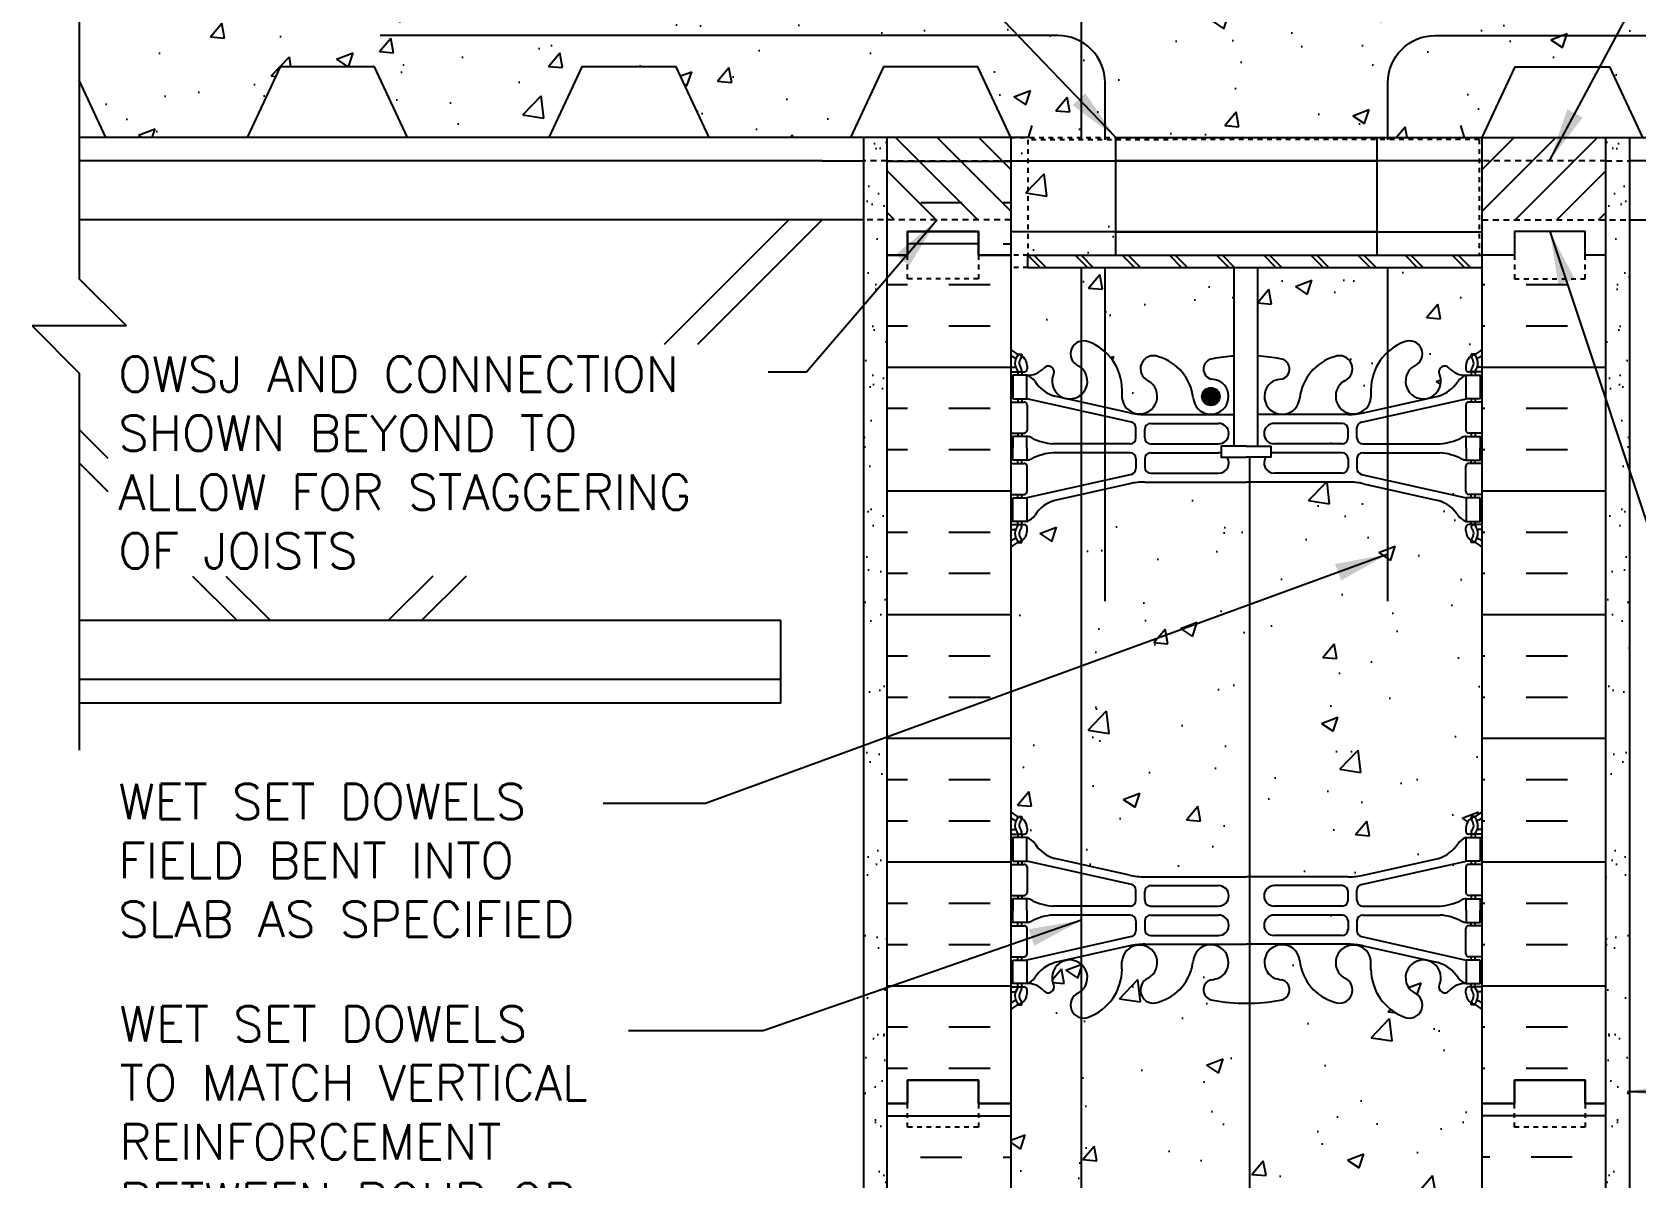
# Model space of a CAD drawing. Header units: inches. Extents: x 323.3 to 374.8, y 143.1 to 211.5.
# Drawn here: x 323.29 to 357.31, y 172.89 to 197.2 of the extents above; entities that cross this region are included whole.
import ezdxf

# ---------------------------------------------------------------- set-up
doc = ezdxf.new("R2010")
doc.units = ezdxf.units.IN
doc.header["$LTSCALE"] = 0.5
doc.header["$MEASUREMENT"] = 0
doc.linetypes.add('DASHED2', pattern=[0.375, 0.25, -0.125])
doc.linetypes.add('HIDDEN2', pattern=[0.1875, 0.125, -0.0625])
for name, color, linetype in [('HATCH', 12, 'Continuous'), ('Hidden2', 12, 'HIDDEN2'), ('line25', 2, 'Continuous'), ('LINE3', 3, 'Continuous'), ('LINE50', 5, 'Continuous'), ('LINE9', 9, 'Continuous'), ('TEXT', 4, 'Continuous'), ('Web_Edge', 9, 'Continuous')]:
    doc.layers.add(name, color=color, linetype=linetype)
doc.styles.add('DIM', font='romans.shx', dxfattribs={"width": 0.7})
doc.styles.add('ROMANS', font='romans.shx', dxfattribs={"height": 0.75})
doc.dimstyles.new('ext_12', dxfattribs={"dimscale": 12, "dimtxt": 0.09375, "dimasz": 0.09375, "dimexe": 0.09375, "dimexo": 0.0625, "dimgap": 0.0625, "dimtad": 1, "dimdec": 1, "dimzin": 3, "dimdsep": 46, "dimlunit": 4, "dimtxsty": 'DIM', "dimcen": 0.09, "dimdle": 0.09375, "dimclrt": 4, "dimadec": 0, "dimazin": 0, "dimtfac": 1, "dimtdec": 1, "dimtmove": 2, "dimatfit": 3, "dimfxl": 1, "dimfrac": 2, "dimtolj": 1, "dimtzin": 0, "dimarcsym": 0})
pattern_1 = [(310, (64.8806, 354.6207), (3.5863, 0.31376), [0.375, -4.125]), (5, (64.8806, 354.6207), (-0.693757, -3.76096), [0.3, -3.3]), (259.5486, (65.1794, 354.647), (2.892547, -3.447198), [0.3187, -3.50571]), (313.8158, (64.8806, 353.6207), (5.336205, 0.827595), [0.5625, -6.1875]), (263.3644, (65.325, 353.6897), (4.67331, -4.87059), [0.47805, -5.258565]), (8.8158, (64.8806, 353.6207), (4.67331, -4.87059), [0.45, -4.95]), (339, (65.3806, 353.8707), (2.984535, 2.013094), [0.375, -4.125]), (34, (65.3806, 353.8707), (1.216577, -3.62575), [0.3, -3.3]), (288.5486, (65.6293, 354.0384), (4.201113, -1.612652), [0.3187, -3.50571]), (322.5, (64.8806, 354.6207), (0.0607993, -1.6644693), [0, -3.26, 0, -3.35, 0, -3.3125]), (352.5, (64.8806, 354.6207), (1.315348, -1.972059), [0, -1.91, 0, -3.185, 0, -1.2625]), (32.5, (63.7656, 354.6207), (2.669112, 0.1127744), [0, -1.25, 0, -3.9, 0, -5.175]), (42.5, (63.2656, 354.6207), (2.915931, -0.500525), [0, -1.625, 0, -2.59, 0, -3.675])]
pattern_2 = [(50, (64.8806, 12.3197), (3.5863, -0.31376), [0.375, -4.125]), (355, (64.8806, 12.3197), (-0.693757, 3.76096), [0.3, -3.3]), (100.4514, (65.1794, 12.2936), (2.892547, 3.447198), [0.3187, -3.50571]), (46.1842, (64.8806, 13.3197), (5.336205, -0.827595), [0.5625, -6.1875]), (96.6356, (65.325, 13.2507), (4.67331, 4.87059), [0.47805, -5.258565]), (351.1842, (64.8806, 13.3197), (4.67331, 4.87059), [0.45, -4.95]), (21, (65.3806, 13.0697), (2.984535, -2.013094), [0.375, -4.125]), (326, (65.3806, 13.0697), (1.216577, 3.62575), [0.3, -3.3]), (71.4514, (65.6293, 12.902), (4.201113, 1.612652), [0.3187, -3.50571]), (37.5, (64.8806, 12.3197), (0.0607993, 1.6644693), [0, -3.26, 0, -3.35, 0, -3.3125]), (7.5, (64.8806, 12.3197), (1.315348, 1.972059), [0, -1.91, 0, -3.185, 0, -1.2625]), (327.5, (63.7656, 12.3197), (2.669112, -0.1127744), [0, -1.25, 0, -3.9, 0, -5.175]), (317.5, (63.2656, 12.3197), (2.915931, 0.500525), [0, -1.625, 0, -2.59, 0, -3.675])]

msp = doc.modelspace()

# ---------------------------------------------------------------- hatches: boundary and pattern name
at = {"layer": 'HATCH'}
h = msp.add_hatch(dxfattribs=at)
h.set_pattern_fill('INSUL', color=256, scale=7, style=0)
h.set_pattern_definition([(0, (-2582.111, -204.5371), (0, 2.625), []), (0, (-2582.111, -203.6621), (0, 2.625), [0.875, -0.875]), (0, (-2582.111, -202.7871), (0, 2.625), [0.875, -0.875])])
h.paths.add_polyline_path([(344.051, 194.97), (341.426, 194.97), (341.426, 192.472), (341.863, 192.472), (341.863, 192.972), (343.363, 192.972), (343.363, 192.472), (344.051, 192.472)])
h.paths.add_polyline_path([(341.426, 198.97), (344.051, 198.97), (344.051, 208.31), (343.926, 208.435), (341.426, 208.435)])
h = msp.add_hatch(dxfattribs=at)
h.set_pattern_fill('AR-CONC', color=256, scale=0.5)
h.set_pattern_definition([(50, (0, 0), (3.5863, -0.31376), [0.375, -4.125]), (355, (0, 0), (-0.693757, 3.76096), [0.3, -3.3]), (100.4514, (0.299, -0.026), (2.892544, 3.4472), [0.3187, -3.50571]), (46.1842, (0, 1), (5.336207, -0.827596), [0.5625, -6.1875]), (96.6356, (0.4447, 0.931), (4.67331, 4.87059), [0.47805, -5.25857]), (351.1842, (0, 1), (4.67331, 4.87059), [0.45, -4.95]), (21, (0.5, 0.75), (2.984535, -2.013094), [0.375, -4.125]), (326, (0.5, 0.75), (1.216577, 3.62575), [0.3, -3.3]), (71.4514, (0.7487, 0.5822), (4.201112, 1.612656), [0.3187, -3.50571]), (37.5, (0, 0), (0.0607993, 1.6644693), [0, -3.26, 0, -3.35, 0, -3.3125]), (7.5, (0, 0), (1.315348, 1.9720586), [0, -1.91, 0, -3.185, 0, -1.2625]), (327.5, (-1.115, 0), (2.669112, -0.1127744), [0, -1.25, 0, -3.9, 0, -5.175]), (317.5, (-1.615, 0), (2.915931, 0.500525), [0, -1.625, 0, -2.59, 0, -3.675])])
h.paths.add_polyline_path([(354.75, 196.47), (356.75, 196.47), (357.45, 194.97), (360.45, 194.97), (361.149, 196.47), (363.149, 196.47), (363.849, 194.97), (366.849, 194.97), (367.548, 196.47), (369.548, 196.47), (370.247, 194.97), (373.247, 194.97), (373.813, 196.183), (373.813, 198.97), (354.051, 198.97), (354.051, 198.972, 0.310845), (353.09, 198.995, 0.520567), (352.491, 198.973, 0.520567), (352.146, 198.924, 0.099891), (352.053, 198.998, 0.122301), (351.955, 198.924, 0.520567), (351.61, 198.973, 0.520567), (351.012, 198.995, 0.310845), (350.051, 198.972, 0.310845), (349.09, 198.995, 0.520567), (348.491, 198.973, 0.520567), (348.146, 198.924, 0.520567), (347.656, 198.881, 0.520567), (347.352, 199.002, 0.258655), (346.93, 199.271, 0.230831), (346.512, 199.097, 0.520567), (346.15, 198.942, 0.520567), (345.869, 198.821, 0.520567), (345.296, 198.86, 0.520567), (344.954, 198.713, 0.520567), (344.595, 198.857, 0.058158), (344.416, 198.916), (344.416, 199.265), (344.051, 199.265), (344.051, 198.97), (324.288, 198.97), (324.288, 196.183), (324.854, 194.97), (327.854, 194.97), (328.553, 196.47), (330.553, 196.47), (331.253, 194.97), (334.253, 194.97), (334.952, 196.47), (336.952, 196.47), (337.652, 194.97), (340.652, 194.97), (341.351, 196.47), (343.351, 196.47), (344.051, 194.97), (344.426, 194.97), (346.276, 194.968), (346.276, 194.97), (354.051, 194.97)])
h.paths.add_polyline_path([(346.276, 194.47), (344.416, 194.47), (344.416, 192.968), (346.276, 192.968)])
h.paths.add_polyline_path([(346.276, 194.921), (344.416, 194.921), (344.416, 194.47), (346.276, 194.47)])
h.paths.add_polyline_path([(346.276, 192.968), (344.416, 192.968), (344.416, 192.468), (346.276, 192.468)])
h.paths.add_polyline_path([(344.416, 194.921), (346.051, 194.921), (346.051, 194.968), (344.051, 194.97), (344.051, 194.47), (344.416, 194.47)])
h.paths.add_polyline_path([(344.416, 194.47), (344.051, 194.47), (344.051, 192.968), (344.416, 192.968)])
h.paths.add_polyline_path([(344.416, 192.968), (344.051, 192.968), (344.051, 192.468), (344.416, 192.468)])
h.paths.add_polyline_path([(344.416, 192.468), (344.051, 192.468), (344.051, 192.208), (344.416, 192.208)])
h.paths.add_polyline_path([(346.051, 192.208), (344.416, 192.208), (344.051, 192.208), (344.051, 190.47, 0.088416), (344.197, 190.373), (344.287, 190.373), (344.287, 190.331, -0.249069), (344.397, 190.124), (344.397, 190.057, -0.414214), (344.334, 189.994), (344.287, 189.994), (344.287, 189.924), (344.392, 189.924, 0.231736), (344.749, 190.075, -0.8344), (344.961, 189.95), (344.949, 189.928, 2.155404), (345.488, 190.123, -1), (345.701, 190.634, -0.094472), (346.051, 190.421)])
h.paths.add_polyline_path([(348.792, 192.208), (346.051, 192.208), (346.051, 190.421, -0.210561), (346.41, 189.618), (346.41, 189.453, 1.661382), (346.971, 189.805, -1), (347.185, 190.317, -0.30095), (347.921, 189.444, 1.661382), (348.482, 189.797, 0.055617), (348.303, 189.843, -0.843243), (348.337, 190.275, -0.030385), (348.792, 190.332)])
h.paths.add_polyline_path([(354.051, 192.208), (349.292, 192.208), (349.292, 190.333, -0.031541), (349.765, 190.275, -0.843243), (349.799, 189.843, 0.055617), (349.62, 189.797, 1.661382), (350.181, 189.444, -0.30095), (350.917, 190.317, -1), (351.13, 189.805, 1.661382), (351.692, 189.453), (351.691, 189.618, -0.311223), (352.4, 190.634, -1), (352.614, 190.123, 2.155404), (353.152, 189.928), (353.141, 189.95, -0.834375), (353.352, 190.075, 0.23174), (353.71, 189.924), (353.815, 189.924), (353.815, 189.994), (353.767, 189.994, -0.414214), (353.705, 190.057), (353.705, 190.124, -0.249069), (353.815, 190.331), (353.815, 190.373), (353.905, 190.373, 0.08841), (354.051, 190.47)])
h.paths.add_polyline_path([(354.051, 186.278, 0.08841), (353.905, 186.375), (353.815, 186.375), (353.815, 186.417, -0.249069), (353.705, 186.624), (353.705, 186.692, -0.414214), (353.767, 186.754), (353.815, 186.754), (353.815, 186.824), (353.71, 186.824, -0.155529), (353.534, 186.958, 0.180914), (353.116, 187.269), (351.536, 187.622, 0.054974), (351.209, 187.658), (349.051, 187.658), (346.893, 187.658, 0.054974), (346.566, 187.622), (344.985, 187.269, 0.180914), (344.567, 186.958, -0.155529), (344.392, 186.824), (344.287, 186.824), (344.287, 186.754), (344.334, 186.754, -0.414214), (344.397, 186.692), (344.397, 186.624, -0.249069), (344.287, 186.417), (344.287, 186.375), (344.197, 186.375, 0.088416), (344.051, 186.278), (344.051, 180.663, 0.088416), (344.197, 180.565), (344.287, 180.565), (344.287, 180.523, -0.249069), (344.397, 180.316), (344.397, 180.249, -0.414214), (344.334, 180.186), (344.287, 180.186), (344.287, 180.116), (344.392, 180.116, -0.155529), (344.567, 179.982, 0.180914), (344.985, 179.671), (346.566, 179.318, 0.054974), (346.893, 179.282), (349.051, 179.282), (351.209, 179.282, 0.054974), (351.536, 179.318), (353.116, 179.671, 0.180914), (353.534, 179.982, -0.155529), (353.71, 180.116), (353.815, 180.116), (353.815, 180.186), (353.767, 180.186, -0.414214), (353.705, 180.249), (353.705, 180.316, -0.249069), (353.815, 180.523), (353.815, 180.565), (353.905, 180.565, 0.08841), (354.051, 180.663)])
h.paths.add_polyline_path([(354.051, 176.47, 0.08841), (353.905, 176.568), (353.815, 176.568), (353.815, 176.609, -0.249069), (353.705, 176.816), (353.705, 176.884, -0.414214), (353.767, 176.946), (353.815, 176.946), (353.815, 177.016), (353.71, 177.016, 0.231736), (353.352, 176.865, -0.8344), (353.141, 176.991), (353.152, 177.012, 2.155404), (352.614, 176.818, -1), (352.4, 176.307, -0.311223), (351.691, 177.323), (351.692, 177.488, 1.661382), (351.13, 177.135, -1), (350.917, 176.624, -0.30095), (350.181, 177.496, 1.661382), (349.62, 177.143, 0.055617), (349.799, 177.098, -0.843243), (349.765, 176.666, -0.047544), (349.051, 176.601, -0.047544), (348.337, 176.666, -0.843243), (348.303, 177.098, 0.055617), (348.482, 177.143, 1.661382), (347.921, 177.496, -0.30095), (347.185, 176.624, -1), (346.971, 177.135, 1.661382), (346.41, 177.488), (346.41, 177.323, -0.311223), (345.701, 176.307, -1), (345.488, 176.818, 2.155404), (344.949, 177.012), (344.961, 176.991, -0.834375), (344.749, 176.865, 0.23174), (344.392, 177.016), (344.287, 177.016), (344.287, 176.946), (344.334, 176.946, -0.414214), (344.397, 176.884), (344.397, 176.816, -0.249069), (344.287, 176.609), (344.287, 176.568), (344.197, 176.568, 0.088416), (344.051, 176.47), (344.051, 174.47), (344.051, 172.47, 0.088416), (344.197, 172.373), (344.287, 172.373), (344.287, 172.331, -0.249069), (344.397, 172.124), (344.397, 172.057, -0.414214), (344.334, 171.994), (344.287, 171.994), (344.287, 171.924), (344.392, 171.924, 0.231736), (344.749, 172.075, -0.8344), (344.961, 171.95), (344.949, 171.928, 2.155404), (345.488, 172.123, -1), (345.701, 172.634, -0.311223), (346.41, 171.618), (346.41, 171.453, 1.661382), (346.971, 171.805, -1), (347.185, 172.317, -0.30095), (347.921, 171.444, 1.661382), (348.482, 171.797, 0.055617), (348.303, 171.843, -0.843243), (348.337, 172.275, -0.047544), (349.051, 172.34, -0.047544), (349.765, 172.275, -0.843243), (349.799, 171.843, 0.055617), (349.62, 171.797, 1.661382), (350.181, 171.444, -0.30095), (350.917, 172.317, -1), (351.13, 171.805, 1.661382), (351.692, 171.453), (351.691, 171.618, -0.311223), (352.4, 172.634, -1), (352.614, 172.123, 2.155404), (353.152, 171.928), (353.141, 171.95, -0.834375), (353.352, 172.075, 0.23174), (353.71, 171.924), (353.815, 171.924), (353.815, 171.994), (353.767, 171.994, -0.414214), (353.705, 172.057), (353.705, 172.124, -0.249069), (353.815, 172.331), (353.815, 172.373), (353.905, 172.373, 0.08841), (354.051, 172.47), (354.051, 174.47)])
h.paths.add_polyline_path([(354.051, 168.278, 0.08841), (353.905, 168.375), (353.815, 168.375), (353.815, 168.417, -0.249069), (353.705, 168.624), (353.705, 168.692, -0.414214), (353.767, 168.754), (353.815, 168.754), (353.815, 168.824), (353.71, 168.824, -0.155529), (353.534, 168.958, 0.180914), (353.116, 169.269), (351.536, 169.622, 0.054974), (351.209, 169.658), (349.051, 169.658), (346.893, 169.658, 0.054974), (346.566, 169.622), (344.985, 169.269, 0.180914), (344.567, 168.958, -0.155529), (344.392, 168.824), (344.287, 168.824), (344.287, 168.754), (344.334, 168.754, -0.414214), (344.397, 168.692), (344.397, 168.624, -0.249069), (344.287, 168.417), (344.287, 168.375), (344.197, 168.375, 0.088416), (344.051, 168.278), (344.051, 165.47), (348.254, 165.47), (349.254, 164.47), (349.254, 166.47), (350.254, 165.47), (354.051, 165.47)])
h = msp.add_hatch(dxfattribs=at)
h.set_pattern_fill('AR-SAND', color=256, scale=0.5, style=0)
h.set_pattern_definition([(142.5, (417.13214, 64.4425), (0.0314967, 0.963412), [0, -0.76, 0, -0.85, 0, -0.8125]), (172.5, (417.1321, 64.4425), (-0.884888, 1.411073), [0, -0.41, 0, -0.685, 0, -0.2625]), (212.5, (417.74714, 64.4425), (-1.557071, 0.0028295), [0, -0.25, 0, -0.9, 0, -1.175]), (222.5, (417.7471, 64.4425), (-1.503063, 0.438838), [0, -0.125, 0, -0.59, 0, -0.675])])
h.paths.add_polyline_path([(340.926, 194.97), (341.426, 194.97), (341.426, 174.47), (341.426, 165.47), (340.926, 165.47)])
h = msp.add_hatch(dxfattribs=at)
h.set_pattern_fill('ANSI31', color=256, scale=5, style=0)
h.set_pattern_definition([(135, (421.158, -0.3741), (0.4419417, 0.4419417), [])])
h.paths.add_polyline_path([(341.426, 193.22), (341.426, 194.968), (344.051, 194.968), (344.051, 193.22)])
h = msp.add_hatch(dxfattribs=at)
h.set_pattern_fill('ANSI31', color=256, scale=5, style=0)
h.set_pattern_definition([(45, (276.9434, -0.3741), (-0.4419417, 0.4419417), [])])
h.paths.add_polyline_path([(356.676, 193.22), (356.676, 194.968), (354.051, 194.968), (354.051, 193.22)])
h = msp.add_hatch(dxfattribs=at)
h.set_pattern_fill('AR-SAND', color=256, scale=0.5, style=0)
h.set_pattern_definition([(37.5, (280.9693, 64.4425), (-0.0314967, 0.963412), [0, -0.76, 0, -0.85, 0, -0.8125]), (7.5, (280.9693, 64.4425), (0.884888, 1.411073), [0, -0.41, 0, -0.685, 0, -0.2625]), (327.5, (280.3543, 64.4425), (1.557071, 0.0028295), [0, -0.25, 0, -0.9, 0, -1.175]), (317.5, (280.3543, 64.4425), (1.503063, 0.438838), [0, -0.125, 0, -0.59, 0, -0.675])])
h.paths.add_polyline_path([(357.176, 194.97), (356.676, 194.97), (356.676, 174.47), (356.676, 165.47), (357.176, 165.47)])
h = msp.add_hatch(dxfattribs=at)
h.set_pattern_fill('INSUL', color=256, scale=7, style=0)
h.set_pattern_definition([(0, (354.9836, 187.4704), (0, 2.625), []), (0, (354.9836, 188.3454), (0, 2.625), [0.875, -0.875]), (0, (354.9836, 189.2204), (0, 2.625), [0.875, -0.875])])
h.paths.add_polyline_path([(354.051, 174.47), (354.738, 174.47), (354.738, 174.97), (356.238, 174.97), (356.238, 174.47), (356.676, 174.47), (356.676, 192.47), (356.238, 192.47), (356.238, 191.97), (354.738, 191.97), (354.738, 192.47), (354.051, 192.47)])
h.paths.add_polyline_path([(341.426, 174.47), (341.863, 174.47), (341.863, 174.97), (343.363, 174.97), (343.363, 174.47), (344.051, 174.47), (344.051, 192.47), (343.363, 192.47), (343.363, 192.97), (341.863, 192.97), (341.863, 192.47), (341.426, 192.47)])
h = msp.add_hatch(dxfattribs=at)
h.set_pattern_fill('AR-CONC', color=256, scale=0.5, style=0)
h.set_pattern_definition(pattern_2)
h.paths.add_polyline_path([(351.082, 188.469, 0.414214), (351.207, 188.594), (351.207, 188.778, 0.414214), (351.082, 188.903), (350.532, 188.903), (350.532, 188.469)])
h = msp.add_hatch(dxfattribs=at)
h.set_pattern_fill('AR-CONC', color=256, scale=0.5, style=0)
h.set_pattern_definition(pattern_2)
h.paths.add_polyline_path([(353.705, 187.992, -0.414214), (353.767, 188.054), (353.815, 188.054), (353.815, 188.124), (353.718, 188.124, -0.134256), (353.606, 188.152, 0.100756), (353.157, 188.28), (352.352, 188.28), (352.352, 187.628), (353.71, 187.324), (353.815, 187.324), (353.815, 187.394), (353.767, 187.394, -0.414214), (353.705, 187.457)])
h = msp.add_hatch(dxfattribs=at)
h.set_pattern_fill('AR-CONC', color=256, scale=0.5, style=0)
h.set_pattern_definition(pattern_1)
h.paths.add_polyline_path([(353.705, 178.949, 0.414214), (353.767, 178.886), (353.815, 178.886), (353.815, 178.816), (353.718, 178.816, 0.134256), (353.606, 178.788, -0.100756), (353.157, 178.66), (352.352, 178.66), (352.352, 179.312), (353.71, 179.616), (353.815, 179.616), (353.815, 179.546), (353.767, 179.546, 0.414214), (353.705, 179.484)])
h = msp.add_hatch(dxfattribs=at)
h.set_pattern_fill('AR-CONC', color=256, scale=0.5, style=0)
h.set_pattern_definition(pattern_1)
h.paths.add_polyline_path([(351.082, 178.471, -0.414214), (351.207, 178.346), (351.207, 178.162, -0.414214), (351.082, 178.037), (350.532, 178.037), (350.532, 178.471)])
at = {"layer": 'LINE3'}
msp.add_hatch(color=256, dxfattribs=at).paths.add_polyline_path([(348.107, 189.472, 1), (348.482, 189.472, 1)])

# ---------------------------------------------------------------- linework, layer by layer
at = {"layer": 'HATCH'}
for p, q in [((351.825, 192.468), (351.825, 194.968)), ((344.051, 194.47), (351.825, 194.47)), ((351.825, 192.968), (344.051, 192.968)), ((344.416, 192.468), (344.675, 192.208)), ((344.541, 192.468), (344.8, 192.208)), ((345.416, 192.468), (345.675, 192.208)), ((345.541, 192.468), (345.8, 192.208)), ((346.416, 192.468), (346.675, 192.208)), ((346.541, 192.468), (346.8, 192.208)), ((347.416, 192.468), (347.675, 192.208)), ((347.541, 192.468), (347.8, 192.208)), ((348.416, 192.468), (348.675, 192.208)), ((348.541, 192.468), (348.8, 192.208)), ((349.416, 192.468), (349.675, 192.208)), ((349.541, 192.468), (349.8, 192.208)), ((350.416, 192.468), (350.675, 192.208)), ((350.541, 192.468), (350.8, 192.208)), ((351.416, 192.468), (351.675, 192.208)), ((351.541, 192.468), (351.8, 192.208)), ((352.416, 192.468), (352.675, 192.208)), ((352.541, 192.468), (352.8, 192.208)), ((353.416, 192.468), (353.675, 192.208)), ((353.541, 192.468), (353.8, 192.208)), ((341.426, 174.211), (344.051, 174.211)), ((356.676, 174.211), (354.051, 174.211)), ((342.139, 173.336), (343.014, 173.336)), ((343.889, 173.336), (344.051, 173.336)), ((354.212, 173.336), (354.051, 173.336)), ((355.962, 173.336), (355.087, 173.336))]:
    msp.add_line(p, q, dxfattribs=at)
at = {"layer": 'HATCH', "linetype": 'HIDDEN2'}
for p, q in [((353.988, 194.923), (344.416, 194.921)), ((344.416, 194.921), (344.416, 192.468)), ((353.988, 194.923), (353.988, 192.468))]:
    msp.add_line(p, q, dxfattribs=at)
at = {"layer": 'HATCH', "linetype": 'HIDDEN2', "ltscale": 2}
for p, q in [((341.426, 194.47), (340.926, 194.47)), ((341.426, 194.47), (344.051, 194.47)), ((356.676, 194.47), (354.051, 194.47)), ((356.676, 194.47), (357.176, 194.47)), ((344.051, 193.22), (340.926, 193.22)), ((354.051, 193.22), (357.176, 193.22))]:
    msp.add_line(p, q, dxfattribs=at)
at = {"layer": 'Hidden2'}
for p, q in [((344.051, 194.97), (346.276, 194.968)), ((344.416, 192.468), (344.051, 192.468)), ((344.416, 192.208), (344.051, 192.208))]:
    msp.add_line(p, q, dxfattribs=at)
at = {"layer": 'Hidden2', "linetype": 'Continuous'}
msp.add_lwpolyline([(346.051, 194.921), (346.051, 196.13, 0.414214), (345.051, 197.13), (330.672, 197.13)], format="xyb", dxfattribs=at)
msp.add_lwpolyline([(346.051, 185.13), (346.051, 192.208)], dxfattribs=at)
at = {"layer": 'line25'}
for p, q in [((341.426, 194.97), (324.288, 194.97)), ((344.051, 194.97), (326.288, 194.97)), ((344.051, 194.97), (344.051, 174.47)), ((346.276, 194.97), (371.813, 194.97)), ((346.276, 192.468), (346.276, 194.97)), ((354.051, 174.47), (354.051, 194.97)), ((356.676, 194.97), (373.813, 194.97)), ((340.051, 194.47), (324.288, 194.47)), ((340.051, 194.47), (340.926, 194.47)), ((354.051, 194.47), (346.276, 194.47)), ((358.051, 194.47), (357.176, 194.47)), ((340.926, 193.22), (324.288, 193.22)), ((339.344, 193.22), (336.701, 190.578)), ((340.051, 193.22), (337.408, 190.578)), ((346.276, 192.968), (354.051, 192.968)), ((357.176, 193.22), (373.813, 193.22)), ((344.416, 192.468), (354.051, 192.468)), ((344.416, 192.208), (344.416, 192.468)), ((344.416, 192.208), (354.051, 192.208)), ((348.792, 188.416), (348.792, 192.208)), ((349.292, 188.416), (349.292, 192.208)), ((324.288, 188.775), (324.896, 188.167)), ((324.288, 188.068), (324.896, 187.46)), ((326.693, 185.663), (327.636, 184.72)), ((327.401, 185.663), (328.344, 184.72)), ((331.787, 185.663), (330.844, 184.72)), ((332.494, 185.663), (331.551, 184.72)), ((339.176, 184.72), (324.288, 184.72)), ((339.176, 182.97), (339.176, 184.72)), ((339.176, 183.47), (324.288, 183.47)), ((339.176, 182.97), (324.288, 182.97)), ((344.051, 174.47), (344.051, 165.47)), ((354.051, 165.47), (354.051, 174.47))]:
    msp.add_line(p, q, dxfattribs=at)
at = {"layer": 'line25', "color": 192}
for p, q in [((327.854, 194.97), (324.854, 194.97)), ((334.253, 194.97), (331.253, 194.97)), ((340.652, 194.97), (337.652, 194.97)), ((344.426, 194.97), (344.051, 194.97)), ((344.426, 194.97), (344.505, 195.22)), ((353.676, 194.97), (353.596, 195.22)), ((353.676, 194.97), (354.051, 194.97))]:
    msp.add_line(p, q, dxfattribs=at)
for points in [[(331.253, 194.97), (330.553, 196.47), (328.553, 196.47), (327.854, 194.97)], [(337.652, 194.97), (336.952, 196.47), (334.952, 196.47), (334.253, 194.97)], [(344.051, 194.97), (343.351, 196.47), (341.351, 196.47), (340.652, 194.97)], [(354.051, 194.97), (354.75, 196.47), (356.75, 196.47), (357.45, 194.97)], [(324.854, 194.97), (324.288, 196.183)]]:
    msp.add_lwpolyline(points, dxfattribs=at)
at = {"layer": 'line25'}
for points in [[(349.042, 188.416), (348.513, 188.416), (348.513, 188.189), (349.042, 188.189)], [(349.042, 188.416), (349.571, 188.416), (349.571, 188.189), (349.311, 188.189)], [(349.311, 188.189), (349.042, 188.189)]]:
    msp.add_lwpolyline(points, dxfattribs=at)
at = {"layer": 'LINE3'}
for p, q in [((345.551, 194.921), (345.551, 208.433)), ((345.551, 171.961), (345.551, 192.208)), ((349.115, 188.189), (349.115, 164.609))]:
    msp.add_line(p, q, dxfattribs=at)
at = {"layer": 'LINE3', "linetype": 'Continuous'}
msp.add_lwpolyline([(352.051, 194.921), (352.051, 196.13, -0.414214), (353.051, 197.13), (367.429, 197.13)], format="xyb", dxfattribs=at)
msp.add_lwpolyline([(352.051, 185.13), (352.051, 192.208)], dxfattribs=at)
at = {"layer": 'LINE3'}
msp.add_circle((348.295, 189.472), 0.188, dxfattribs=at)
at = {"layer": 'LINE50'}
for p, q in [((341.426, 192.472), (341.426, 194.97)), ((341.426, 174.47), (341.426, 192.47)), ((356.676, 174.47), (356.676, 192.47)), ((341.426, 165.47), (341.426, 174.47)), ((356.676, 165.47), (356.676, 174.47))]:
    msp.add_line(p, q, dxfattribs=at)
at = {"layer": 'LINE50', "ltscale": 2}
msp.add_line((356.676, 192.47), (356.676, 194.97), dxfattribs=at)
at = {"layer": 'LINE50'}
for points in [[(344.051, 192.47), (343.363, 192.47), (343.363, 192.97), (341.863, 192.97), (341.863, 192.47), (341.426, 192.47)], [(341.426, 192.47), (341.863, 192.47), (341.863, 192.97), (343.363, 192.97), (343.363, 192.47), (344.051, 192.47)], [(356.676, 192.47), (356.238, 192.47), (356.238, 192.97), (354.738, 192.97), (354.738, 192.47), (354.051, 192.47)], [(344.051, 174.47), (343.363, 174.47), (343.363, 174.97), (341.863, 174.97), (341.863, 174.47), (341.426, 174.47)], [(341.426, 174.47), (341.863, 174.47), (341.863, 174.97), (343.363, 174.97), (343.363, 174.47), (344.051, 174.47)], [(354.051, 174.47), (354.738, 174.47), (354.738, 174.97), (356.238, 174.97), (356.238, 174.47), (356.676, 174.47)], [(356.676, 174.47), (356.238, 174.47), (356.238, 174.97), (354.738, 174.97), (354.738, 174.47), (354.051, 174.47)]]:
    msp.add_lwpolyline(points, dxfattribs=at)
at = {"layer": 'LINE9'}
for p, q in [((324.288, 199.97), (324.288, 191.97)), ((340.926, 194.97), (340.926, 165.47)), ((357.176, 194.97), (357.176, 165.47)), ((325.288, 190.97), (324.288, 191.97)), ((323.288, 190.97), (324.288, 189.97)), ((325.288, 190.97), (323.288, 190.97)), ((324.288, 189.97), (324.288, 181.97))]:
    msp.add_line(p, q, dxfattribs=at)
at = {"layer": 'LINE9', "linetype": 'DASHED2', "ltscale": 0.15}
for points in [[(343.363, 192.47), (343.363, 192.47), (343.363, 191.97), (341.863, 191.97), (341.863, 192.47), (341.863, 192.47)], [(354.738, 192.47), (354.738, 192.47), (354.738, 191.97), (356.238, 191.97), (356.238, 192.47), (356.238, 192.47)], [(343.363, 174.47), (343.363, 174.47), (343.363, 173.97), (341.863, 173.97), (341.863, 174.47), (341.863, 174.47)], [(356.238, 174.47), (356.238, 174.47), (356.238, 173.97), (354.738, 173.97), (354.738, 174.47), (354.738, 174.47)]]:
    msp.add_lwpolyline(points, dxfattribs=at)
at = {"layer": 'Web_Edge'}
for p, q in [((344.197, 190.373), (344.287, 190.373)), ((344.287, 190.373), (344.287, 190.331)), ((353.905, 190.373), (353.815, 190.373)), ((353.815, 190.373), (353.815, 190.331)), ((344.051, 190.094), (344.129, 190.094)), ((344.051, 189.994), (344.334, 189.994)), ((344.197, 189.994), (344.197, 189.924)), ((344.287, 189.994), (344.287, 189.924)), ((344.397, 190.124), (344.397, 190.057)), ((344.949, 189.928), (344.961, 189.95)), ((353.152, 189.928), (353.141, 189.95)), ((353.705, 190.124), (353.705, 190.057)), ((354.051, 189.994), (353.767, 189.994)), ((353.815, 189.994), (353.815, 189.924)), ((353.905, 189.994), (353.905, 189.924)), ((354.051, 190.094), (353.973, 190.094)), ((346.41, 189.618), (346.41, 189.453)), ((351.691, 189.618), (351.692, 189.453)), ((344.051, 189.354), (344.334, 189.354)), ((344.197, 189.424), (344.197, 189.354)), ((344.287, 189.424), (344.287, 189.354)), ((346.609, 188.927), (344.392, 189.424)), ((344.397, 189.292), (344.397, 188.757)), ((346.566, 189.126), (344.985, 189.479)), ((351.492, 188.927), (353.71, 189.424)), ((351.536, 189.126), (353.116, 189.479)), ((353.705, 189.292), (353.705, 188.757)), ((354.051, 189.354), (353.767, 189.354)), ((353.815, 189.424), (353.815, 189.354)), ((353.905, 189.424), (353.905, 189.354)), ((346.893, 189.09), (348.792, 189.09)), ((347.019, 188.903), (348.459, 188.903)), ((351.209, 189.09), (349.292, 189.09)), ((351.082, 188.903), (349.642, 188.903)), ((344.051, 188.694), (344.334, 188.694)), ((344.197, 188.694), (344.197, 188.624)), ((344.287, 188.694), (344.287, 188.624)), ((346.707, 188.593), (346.707, 188.805)), ((346.894, 188.594), (346.894, 188.778)), ((351.207, 188.594), (351.207, 188.778)), ((351.394, 188.593), (351.394, 188.805)), ((354.051, 188.694), (353.767, 188.694)), ((353.815, 188.694), (353.815, 188.624)), ((353.905, 188.694), (353.905, 188.624)), ((346.582, 188.468), (344.944, 188.468)), ((346.582, 188.28), (344.944, 188.28)), ((347.019, 188.469), (348.459, 188.469)), ((347.019, 188.279), (348.459, 188.279)), ((351.082, 188.469), (349.642, 188.469)), ((351.082, 188.279), (349.642, 188.279)), ((351.519, 188.468), (353.157, 188.468)), ((351.519, 188.28), (353.157, 188.28)), ((344.051, 188.054), (344.334, 188.054)), ((344.197, 188.054), (344.197, 188.124)), ((344.287, 188.054), (344.287, 188.124)), ((346.609, 187.821), (344.392, 187.324)), ((344.397, 187.457), (344.397, 187.992)), ((346.707, 188.155), (346.707, 187.943)), ((346.894, 188.154), (346.894, 187.97)), ((347.019, 187.845), (348.459, 187.845)), ((351.082, 187.845), (349.642, 187.845)), ((351.207, 188.154), (351.207, 187.97)), ((351.394, 188.155), (351.394, 187.943)), ((351.492, 187.821), (353.71, 187.324)), ((353.705, 187.457), (353.705, 187.992)), ((354.051, 188.054), (353.767, 188.054)), ((353.815, 188.054), (353.815, 188.124)), ((353.905, 188.054), (353.905, 188.124)), ((346.566, 187.622), (344.985, 187.269)), ((346.893, 187.658), (349.051, 187.658)), ((351.209, 187.658), (349.051, 187.658)), ((351.536, 187.622), (353.116, 187.269)), ((344.051, 187.394), (344.334, 187.394)), ((344.197, 187.324), (344.197, 187.394)), ((344.287, 187.324), (344.287, 187.394)), ((354.051, 187.394), (353.767, 187.394)), ((353.815, 187.324), (353.815, 187.394)), ((353.905, 187.324), (353.905, 187.394)), ((344.197, 186.754), (344.197, 186.824)), ((344.287, 186.754), (344.287, 186.824)), ((353.815, 186.754), (353.815, 186.824)), ((353.905, 186.754), (353.905, 186.824)), ((344.051, 186.754), (344.334, 186.754)), ((344.051, 186.654), (344.129, 186.654)), ((344.397, 186.624), (344.397, 186.692)), ((353.705, 186.624), (353.705, 186.692)), ((354.051, 186.754), (353.767, 186.754)), ((354.051, 186.654), (353.973, 186.654)), ((344.197, 186.375), (344.287, 186.375)), ((344.287, 186.375), (344.287, 186.417)), ((353.815, 186.375), (353.815, 186.417)), ((353.905, 186.375), (353.815, 186.375)), ((344.197, 180.565), (344.287, 180.565)), ((344.287, 180.565), (344.287, 180.523)), ((353.905, 180.565), (353.815, 180.565)), ((353.815, 180.565), (353.815, 180.523)), ((344.051, 180.286), (344.129, 180.286)), ((344.051, 180.186), (344.334, 180.186)), ((344.197, 180.186), (344.197, 180.116)), ((344.287, 180.186), (344.287, 180.116)), ((344.397, 180.316), (344.397, 180.249)), ((353.705, 180.316), (353.705, 180.249)), ((354.051, 180.186), (353.767, 180.186)), ((353.815, 180.186), (353.815, 180.116)), ((353.905, 180.186), (353.905, 180.116)), ((354.051, 180.286), (353.973, 180.286)), ((346.566, 179.318), (344.985, 179.671)), ((351.536, 179.318), (353.116, 179.671)), ((344.051, 179.546), (344.334, 179.546)), ((344.197, 179.616), (344.197, 179.546)), ((344.287, 179.616), (344.287, 179.546)), ((346.609, 179.12), (344.392, 179.616)), ((344.397, 179.484), (344.397, 178.949)), ((351.492, 179.12), (353.71, 179.616)), ((353.705, 179.484), (353.705, 178.949)), ((354.051, 179.546), (353.767, 179.546)), ((353.815, 179.616), (353.815, 179.546)), ((353.905, 179.616), (353.905, 179.546)), ((346.707, 178.785), (346.707, 178.998)), ((346.893, 179.282), (349.051, 179.282)), ((346.894, 178.786), (346.894, 178.97)), ((347.019, 179.095), (348.459, 179.095)), ((351.209, 179.282), (349.051, 179.282)), ((351.082, 179.095), (349.642, 179.095)), ((351.207, 178.786), (351.207, 178.97)), ((351.394, 178.785), (351.394, 178.998)), ((344.051, 178.886), (344.334, 178.886)), ((344.197, 178.886), (344.197, 178.816)), ((344.287, 178.886), (344.287, 178.816)), ((346.582, 178.66), (344.944, 178.66)), ((347.019, 178.661), (348.459, 178.661)), ((351.082, 178.661), (349.642, 178.661)), ((351.519, 178.66), (353.157, 178.66)), ((354.051, 178.886), (353.767, 178.886)), ((353.815, 178.886), (353.815, 178.816)), ((353.905, 178.886), (353.905, 178.816)), ((344.197, 178.246), (344.197, 178.316)), ((344.287, 178.246), (344.287, 178.316)), ((346.582, 178.472), (344.944, 178.472)), ((346.707, 178.347), (346.707, 178.135)), ((346.894, 178.346), (346.894, 178.162)), ((347.019, 178.471), (348.459, 178.471)), ((351.082, 178.471), (349.642, 178.471)), ((351.207, 178.346), (351.207, 178.162)), ((351.394, 178.347), (351.394, 178.135)), ((351.519, 178.472), (353.157, 178.472)), ((353.815, 178.246), (353.815, 178.316)), ((353.905, 178.246), (353.905, 178.316)), ((344.051, 178.246), (344.334, 178.246)), ((346.609, 178.013), (344.392, 177.516)), ((344.397, 177.649), (344.397, 178.184)), ((347.019, 178.037), (348.459, 178.037)), ((351.082, 178.037), (349.642, 178.037)), ((351.492, 178.013), (353.71, 177.516)), ((353.705, 177.649), (353.705, 178.184)), ((354.051, 178.246), (353.767, 178.246)), ((346.566, 177.815), (344.985, 177.462)), ((346.893, 177.851), (349.051, 177.851)), ((351.209, 177.851), (349.051, 177.851)), ((351.536, 177.815), (353.116, 177.462)), ((344.051, 177.586), (344.334, 177.586)), ((344.197, 177.516), (344.197, 177.586)), ((344.287, 177.516), (344.287, 177.586)), ((346.41, 177.323), (346.41, 177.488)), ((351.691, 177.323), (351.692, 177.488)), ((354.051, 177.586), (353.767, 177.586)), ((353.815, 177.516), (353.815, 177.586)), ((353.905, 177.516), (353.905, 177.586)), ((344.051, 176.946), (344.334, 176.946)), ((344.197, 176.946), (344.197, 177.016)), ((344.287, 176.946), (344.287, 177.016)), ((344.949, 177.012), (344.961, 176.991)), ((353.152, 177.012), (353.141, 176.991)), ((354.051, 176.946), (353.767, 176.946)), ((353.815, 176.946), (353.815, 177.016)), ((353.905, 176.946), (353.905, 177.016)), ((344.051, 176.846), (344.129, 176.846)), ((344.287, 176.568), (344.287, 176.609)), ((344.397, 176.816), (344.397, 176.884)), ((353.705, 176.816), (353.705, 176.884)), ((353.815, 176.568), (353.815, 176.609)), ((354.051, 176.846), (353.973, 176.846)), ((344.197, 176.568), (344.287, 176.568)), ((353.905, 176.568), (353.815, 176.568))]:
    msp.add_line(p, q, dxfattribs=at)
for points in [[(344.092, 189.424), (344.392, 189.424), (344.392, 189.924), (344.092, 189.924)], [(354.01, 189.424), (353.71, 189.424), (353.71, 189.924), (354.01, 189.924)], [(344.092, 187.324), (344.392, 187.324), (344.392, 186.824), (344.092, 186.824)], [(354.01, 187.324), (353.71, 187.324), (353.71, 186.824), (354.01, 186.824)], [(344.092, 179.616), (344.392, 179.616), (344.392, 180.116), (344.092, 180.116)], [(354.01, 179.616), (353.71, 179.616), (353.71, 180.116), (354.01, 180.116)], [(344.092, 177.516), (344.392, 177.516), (344.392, 177.016), (344.092, 177.016)], [(354.01, 177.516), (353.71, 177.516), (353.71, 177.016), (354.01, 177.016)]]:
    msp.add_lwpolyline(points, close=True, dxfattribs=at)
for points in [[(344.392, 188.374), (344.392, 188.624), (344.092, 188.624), (344.092, 188.374)], [(353.71, 188.374), (353.71, 188.624), (354.01, 188.624), (354.01, 188.374)], [(344.392, 188.374), (344.392, 188.124), (344.092, 188.124), (344.092, 188.374)], [(353.71, 188.374), (353.71, 188.124), (354.01, 188.124), (354.01, 188.374)], [(344.392, 178.566), (344.392, 178.816), (344.092, 178.816), (344.092, 178.566)], [(353.71, 178.566), (353.71, 178.816), (354.01, 178.816), (354.01, 178.566)], [(344.392, 178.566), (344.392, 178.316), (344.092, 178.316), (344.092, 178.566)], [(353.71, 178.566), (353.71, 178.316), (354.01, 178.316), (354.01, 178.566)]]:
    msp.add_lwpolyline(points, dxfattribs=at)
for centre, radius, start, end in [((345.595, 190.378), 0.277, 67.32, 247.32), ((345.319, 189.611), 1.092, 0.3332, 69.4825), ((352.783, 189.611), 1.092, 110.5175, 179.6668), ((352.507, 190.378), 0.277, 292.68, 112.68), ((344.397, 190.831), 0.5, 226.2109, 250.5288), ((344.397, 190.831), 0.6, 234.7832, 245.0748), ((344.39, 190.179), 0.25, 140.1145, 222.4609), ((344.135, 190.268), 0.021, 343.464, 63.9957), ((344.233, 190.309), 0.045, 321.448, 139.1879), ((344.147, 190.124), 0.25, 0, 70.5288), ((344.39, 190.179), 0.16, 140.0001, 222.4609), ((347.078, 190.061), 0.277, 67.32, 247.32), ((346.894, 189.324), 1.034, 6.6669, 73.6635), ((348.357, 190.056), 0.22, 95.1835, 255.7396), ((349.034, 186.562), 3.777, 93.6659, 100.6275), ((349.068, 186.562), 3.777, 79.3725, 86.5986), ((349.745, 190.056), 0.22, 284.2604, 84.8165), ((351.208, 189.324), 1.034, 106.3365, 173.3331), ((351.024, 190.061), 0.277, 292.68, 112.68), ((353.955, 190.124), 0.25, 109.4712, 180), ((353.869, 190.309), 0.045, 40.8121, 218.552), ((353.711, 190.179), 0.16, 317.5391, 39.9999), ((353.705, 190.831), 0.5, 289.4712, 313.7878), ((353.711, 190.179), 0.25, 317.5391, 39.8855), ((353.967, 190.268), 0.021, 116.0043, 196.536), ((353.705, 190.831), 0.6, 294.9252, 305.2168), ((344.129, 190.114), 0.0196, 269.4032, 15.4901), ((344.239, 190.04), 0.045, 222.4609, 42.4609), ((344.334, 190.057), 0.0625, 270, 0), ((344.416, 190.365), 0.441, 266.7976, 318.9873), ((344.269, 189.581), 0.364, 34.9775, 70.3387), ((344.844, 189.993), 0.125, 339.6243, 138.9873), ((345.301, 189.798), 0.375, 159.6243, 60.0685), ((352.801, 189.798), 0.375, 119.9315, 20.3757), ((353.258, 189.993), 0.125, 41.0127, 200.3757), ((353.685, 190.365), 0.441, 221.0127, 273.2024), ((353.832, 189.581), 0.364, 109.6613, 145.0225), ((353.767, 190.057), 0.0625, 180, 270), ((353.862, 190.04), 0.045, 137.5391, 317.5391), ((353.973, 190.114), 0.0196, 164.5099, 270.5968), ((345.192, 190.193), 0.743, 212.7919, 253.8107), ((346.784, 189.48), 0.375, 184.2448, 60.0685), ((348.295, 189.472), 0.375, 184.2448, 60.0685), ((348.188, 189.016), 0.834, 69.3729, 82.1063), ((349.807, 189.472), 0.375, 119.9315, 355.7552), ((349.913, 189.016), 0.834, 97.8937, 110.6271), ((351.318, 189.48), 0.375, 119.9315, 355.7552), ((352.909, 190.193), 0.743, 286.1893, 327.2081), ((344.334, 189.292), 0.0625, 0, 90), ((353.767, 189.292), 0.0625, 90, 180), ((346.893, 190.59), 1.5, 257.4135, 270), ((346.582, 188.805), 0.125, 0, 77.3767), ((347.019, 188.778), 0.125, 90, 180), ((348.459, 188.686), 0.217, 270, 90), ((349.642, 188.686), 0.217, 90, 270), ((351.082, 188.778), 0.125, 0, 90), ((351.209, 190.59), 1.5, 270, 282.5865), ((351.519, 188.805), 0.125, 102.6233, 180), ((344.334, 188.757), 0.0625, 270, 0), ((344.388, 188.405), 0.219, 60.4937, 88.92), ((345.033, 189.635), 1.17, 242.6365, 265.6505), ((346.582, 188.593), 0.125, 270, 0), ((347.019, 188.594), 0.125, 180, 270), ((351.082, 188.594), 0.125, 270, 360), ((351.519, 188.593), 0.125, 180, 270), ((353.068, 189.635), 1.17, 274.3495, 297.3635), ((353.714, 188.405), 0.219, 91.08, 119.5063), ((353.767, 188.757), 0.0625, 180, 270), ((345.033, 187.113), 1.17, 94.3495, 117.3635), ((346.582, 188.155), 0.125, 0, 90), ((347.019, 188.154), 0.125, 90, 180), ((348.459, 188.062), 0.217, 75.471, 90), ((348.459, 188.062), 0.217, 270, 35.8967), ((349.642, 188.062), 0.217, 144.1033, 270), ((349.642, 188.062), 0.217, 90, 109.3346), ((351.082, 188.154), 0.125, 0, 90), ((351.519, 188.155), 0.125, 90, 180), ((353.068, 187.113), 1.17, 62.6365, 85.6505), ((344.334, 187.992), 0.0625, 0, 90), ((344.388, 188.343), 0.219, 271.08, 299.5063), ((346.582, 187.943), 0.125, 282.6233, 0), ((347.019, 187.97), 0.125, 180, 270), ((351.082, 187.97), 0.125, 270, 0), ((351.519, 187.943), 0.125, 180, 257.3767), ((353.714, 188.343), 0.219, 240.4937, 268.92), ((353.767, 187.992), 0.0625, 90, 180), ((346.893, 186.158), 1.5, 90, 102.5865), ((351.209, 186.158), 1.5, 77.4135, 90), ((344.334, 187.457), 0.0625, 270, 0), ((345.192, 186.555), 0.743, 106.1893, 147.2081), ((352.909, 186.555), 0.743, 32.7919, 73.8107), ((353.767, 187.457), 0.0625, 180, 270), ((344.269, 187.167), 0.364, 289.6613, 325.0225), ((353.832, 187.167), 0.364, 214.9775, 250.3387), ((344.397, 185.917), 0.6, 114.9252, 125.2168), ((344.129, 186.634), 0.0196, 344.5099, 90.5968), ((344.39, 186.569), 0.25, 137.5391, 219.8855), ((344.135, 186.48), 0.021, 296.0043, 16.536), ((344.233, 186.439), 0.045, 220.8121, 38.552), ((344.239, 186.708), 0.045, 317.5391, 137.5391), ((344.39, 186.569), 0.16, 137.5391, 219.9999), ((344.147, 186.624), 0.25, 289.4712, 360), ((344.334, 186.692), 0.0625, 360, 90), ((353.767, 186.692), 0.0625, 90, 180), ((353.955, 186.624), 0.25, 180, 250.5288), ((353.862, 186.708), 0.045, 42.4609, 222.4609), ((353.869, 186.439), 0.045, 141.448, 319.1879), ((353.711, 186.569), 0.16, 320.0001, 42.4609), ((353.711, 186.569), 0.25, 320.1145, 42.4609), ((353.967, 186.48), 0.021, 163.464, 243.9957), ((353.973, 186.634), 0.0196, 89.4032, 195.4901), ((353.705, 185.917), 0.6, 54.7842, 65.0748), ((344.397, 185.917), 0.5, 109.4712, 133.7891), ((353.705, 185.917), 0.5, 46.2122, 70.5288), ((344.397, 181.023), 0.5, 226.2109, 250.5288), ((344.397, 181.023), 0.6, 234.7832, 245.0748), ((344.39, 180.371), 0.25, 140.1145, 222.4609), ((344.135, 180.46), 0.021, 343.464, 63.9957), ((344.233, 180.502), 0.045, 321.448, 139.1879), ((344.147, 180.316), 0.25, 0, 70.5288), ((344.39, 180.371), 0.16, 140.0001, 222.4609), ((353.955, 180.316), 0.25, 109.4712, 180), ((353.869, 180.502), 0.045, 40.8121, 218.552), ((353.711, 180.371), 0.16, 317.5391, 39.9999), ((353.705, 181.023), 0.5, 289.4712, 313.7878), ((353.711, 180.371), 0.25, 317.5391, 39.8855), ((353.967, 180.46), 0.021, 116.0043, 196.536), ((353.705, 181.023), 0.6, 294.9252, 305.2158), ((344.129, 180.306), 0.0196, 269.4032, 15.4901), ((344.239, 180.233), 0.045, 222.4609, 42.4609), ((344.334, 180.249), 0.0625, 270, 0), ((344.269, 179.774), 0.364, 34.9775, 70.3387), ((353.832, 179.774), 0.364, 109.6613, 145.0225), ((353.767, 180.249), 0.0625, 180, 270), ((353.862, 180.233), 0.045, 137.5391, 317.5391), ((353.973, 180.306), 0.0196, 164.5099, 270.5968), ((345.192, 180.385), 0.743, 212.7919, 253.8107), ((352.909, 180.385), 0.743, 286.1893, 327.2081), ((344.334, 179.484), 0.0625, 0, 90), ((346.893, 180.782), 1.5, 257.4135, 270), ((351.209, 180.782), 1.5, 270, 282.5865), ((353.767, 179.484), 0.0625, 90, 180), ((346.582, 178.998), 0.125, 0, 77.3767), ((347.019, 178.97), 0.125, 90, 180), ((348.459, 178.878), 0.217, 270, 90), ((349.642, 178.878), 0.217, 90, 270), ((351.082, 178.97), 0.125, 0, 90), ((351.519, 178.998), 0.125, 102.6233, 180), ((344.334, 178.949), 0.0625, 270, 0), ((344.388, 178.598), 0.219, 60.4937, 88.92), ((345.033, 179.827), 1.17, 242.6365, 265.6505), ((346.582, 178.785), 0.125, 270, 0), ((347.019, 178.786), 0.125, 180, 270), ((351.082, 178.786), 0.125, 270, 360), ((351.519, 178.785), 0.125, 180, 270), ((353.068, 179.827), 1.17, 274.3495, 297.3635), ((353.714, 178.598), 0.219, 91.08, 119.5063), ((353.767, 178.949), 0.0625, 180, 270), ((344.388, 178.535), 0.219, 271.08, 299.5063), ((345.033, 177.305), 1.17, 94.3495, 117.3635), ((346.582, 178.347), 0.125, 0, 90), ((347.019, 178.346), 0.125, 90, 180), ((348.459, 178.254), 0.217, 270, 90), ((349.642, 178.254), 0.217, 90, 270), ((351.082, 178.346), 0.125, 0, 90), ((351.519, 178.347), 0.125, 90, 180), ((353.068, 177.305), 1.17, 62.6365, 85.6505), ((353.714, 178.535), 0.219, 240.4937, 268.92), ((344.334, 178.184), 0.0625, 0, 90), ((346.582, 178.135), 0.125, 282.6233, 0), ((347.019, 178.162), 0.125, 180, 270), ((351.082, 178.162), 0.125, 270, 0), ((351.519, 178.135), 0.125, 180, 257.3767), ((353.767, 178.184), 0.0625, 90, 180), ((344.334, 177.649), 0.0625, 270, 0), ((346.784, 177.46), 0.375, 299.9315, 175.7552), ((346.893, 176.351), 1.5, 90, 102.5865), ((348.295, 177.468), 0.375, 299.9315, 175.7552), ((349.807, 177.468), 0.375, 4.2448, 240.0685), ((351.318, 177.46), 0.375, 4.2448, 240.0685), ((351.209, 176.351), 1.5, 77.4135, 90), ((353.767, 177.649), 0.0625, 180, 270), ((345.192, 176.748), 0.743, 106.1893, 147.2081), ((345.301, 177.143), 0.375, 299.9315, 200.3757), ((345.319, 177.329), 1.092, 290.5175, 359.6668), ((346.894, 177.616), 1.034, 286.3365, 353.3331), ((351.208, 177.616), 1.034, 186.6669, 253.6635), ((352.783, 177.329), 1.092, 180.3332, 249.4825), ((352.801, 177.143), 0.375, 339.6243, 240.0685), ((352.909, 176.748), 0.743, 32.7919, 73.8107), ((344.39, 176.762), 0.25, 137.5391, 219.8855), ((344.239, 176.9), 0.045, 317.5391, 137.5391), ((344.334, 176.884), 0.0625, 360, 90), ((344.269, 177.359), 0.364, 289.6613, 325.0225), ((344.416, 176.576), 0.441, 41.0127, 93.2024), ((344.844, 176.947), 0.125, 221.0127, 20.3757), ((347.078, 176.879), 0.277, 112.68, 292.68), ((348.357, 176.885), 0.22, 104.2604, 264.8165), ((348.188, 177.924), 0.834, 277.8937, 290.6271), ((349.913, 177.924), 0.834, 249.3729, 262.1063), ((349.745, 176.885), 0.22, 275.1835, 75.7396), ((351.024, 176.879), 0.277, 247.32, 67.32), ((353.258, 176.947), 0.125, 159.6243, 318.9873), ((353.685, 176.576), 0.441, 86.7976, 138.9873), ((353.832, 177.359), 0.364, 214.9775, 250.3387), ((353.767, 176.884), 0.0625, 90, 180), ((353.862, 176.9), 0.045, 42.4609, 222.4609), ((353.711, 176.762), 0.25, 320.1145, 42.4609), ((344.397, 176.109), 0.6, 114.9252, 125.2168), ((344.129, 176.827), 0.0196, 344.5099, 90.5968), ((344.135, 176.672), 0.021, 296.0043, 16.536), ((344.233, 176.631), 0.045, 220.8121, 38.552), ((344.39, 176.762), 0.16, 137.5391, 219.9999), ((344.147, 176.816), 0.25, 289.4712, 360), ((345.595, 176.562), 0.277, 112.68, 292.68), ((349.034, 180.378), 3.777, 259.3725, 270.2606), ((349.068, 180.378), 3.777, 269.7394, 280.6275), ((352.507, 176.562), 0.277, 247.32, 67.32), ((353.955, 176.816), 0.25, 180, 250.5288), ((353.869, 176.631), 0.045, 141.448, 319.1879), ((353.711, 176.762), 0.16, 320.0001, 42.4609), ((353.967, 176.672), 0.021, 163.464, 243.9957), ((353.973, 176.827), 0.0196, 89.4032, 195.4901), ((353.705, 176.109), 0.6, 54.7832, 65.0748), ((344.397, 176.109), 0.5, 109.4712, 133.7891), ((353.705, 176.109), 0.5, 46.2122, 70.5288)]:
    msp.add_arc(centre, radius, start, end, dxfattribs=at)
for points in [[(346.894, 188.599), (346.894, 188.773)], [(351.207, 188.599), (351.207, 188.773)], [(346.894, 188.149), (346.894, 187.975)], [(351.207, 188.149), (351.207, 187.975)], [(346.894, 178.791), (346.894, 178.965)], [(351.207, 178.791), (351.207, 178.965)], [(346.894, 178.341), (346.894, 178.167)], [(351.207, 178.341), (351.207, 178.167)]]:
    msp.add_open_spline(points, degree=1, dxfattribs=at)

# ---------------------------------------------------------------- texts
at = {"layer": 'TEXT', "char_height": 0.75, "style": 'ROMANS'}
for s, insert, width, attachment_point in [('OWSJ AND CONNECTION SHOWN BEYOND TO ALLOW FOR STAGGERING OF JOISTS', (325.12, 190.322), 13.68504, 1), ('WET SET DOWELS FIELD BENT INTO SLAB AS SPECIFIED', (325.12, 181.257), 11.81207, 1), ('WET SET DOWELS \\PTO MATCH VERTICAL REINFORCEMENT\\PBETWEEN POUR OR AS SPECIFIED', (325.145, 173.66), 12.22718, 4)]:
    msp.add_mtext(s, dxfattribs=dict(at, insert=insert, width=width, attachment_point=attachment_point))

# ---------------------------------------------------------------- leaders
at = {"layer": 'TEXT'}
for points, override in [([(355.488, 194.487), (361.167, 205.076), (364.257, 205.076)], {"dimgap": 0.0625, "dimtad": 0}), ([(346.276, 194.968), (338.488, 203.09), (336.899, 203.09)], {"dimgap": 0.0625, "dimtad": 0}), ([(342.488, 193.22), (339.716, 189.986), (338.905, 189.986)], {"dimgap": 0.0625, "dimtad": 0}), ([(355.488, 192.97), (359.184, 181.857), (360.785, 181.857)], {"dimgap": 0.0625, "dimtad": 0}), ([(352.051, 186.13), (337.574, 180.841), (335.405, 180.841)], {"dimgap": 0.0625, "dimtad": 0}), ([(345.551, 178.364), (338.801, 176.018), (335.94, 176.018)], {"dimtad": 0}), ([(357.135, 174.73), (360.411, 174.73), (361.147, 174.73)], {"dimtad": 0})]:
    msp.add_leader(points, dimstyle='ext_12', override=override, dxfattribs=at)

doc.saveas('drawing.dxf')
